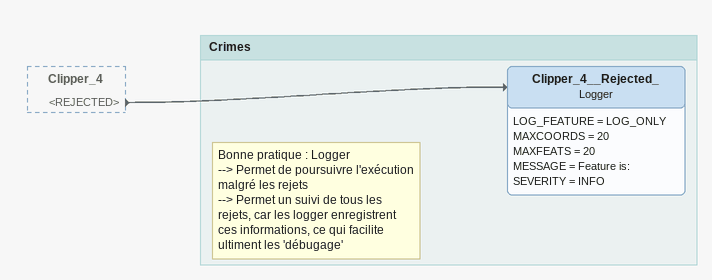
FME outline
Clipper_4 [outside]
    <REJECTED> -> Clipper_4__Rejected_

Bookmark: Crimes
Note: Bonne pratique : Logger / --> Permet de poursuivre l'exécution malgré les rejets / --> Permet un suivi de tous les rejets, car les logger enregistrent ces informations, ce qui facilite ultiment les 'débugage'
Clipper_4__Rejected_: Logger
    LOG_FEATURE = LOG_ONLY
    MAXCOORDS = 20
    MAXFEATS = 20
    MESSAGE = Feature is:
    SEVERITY = INFO
